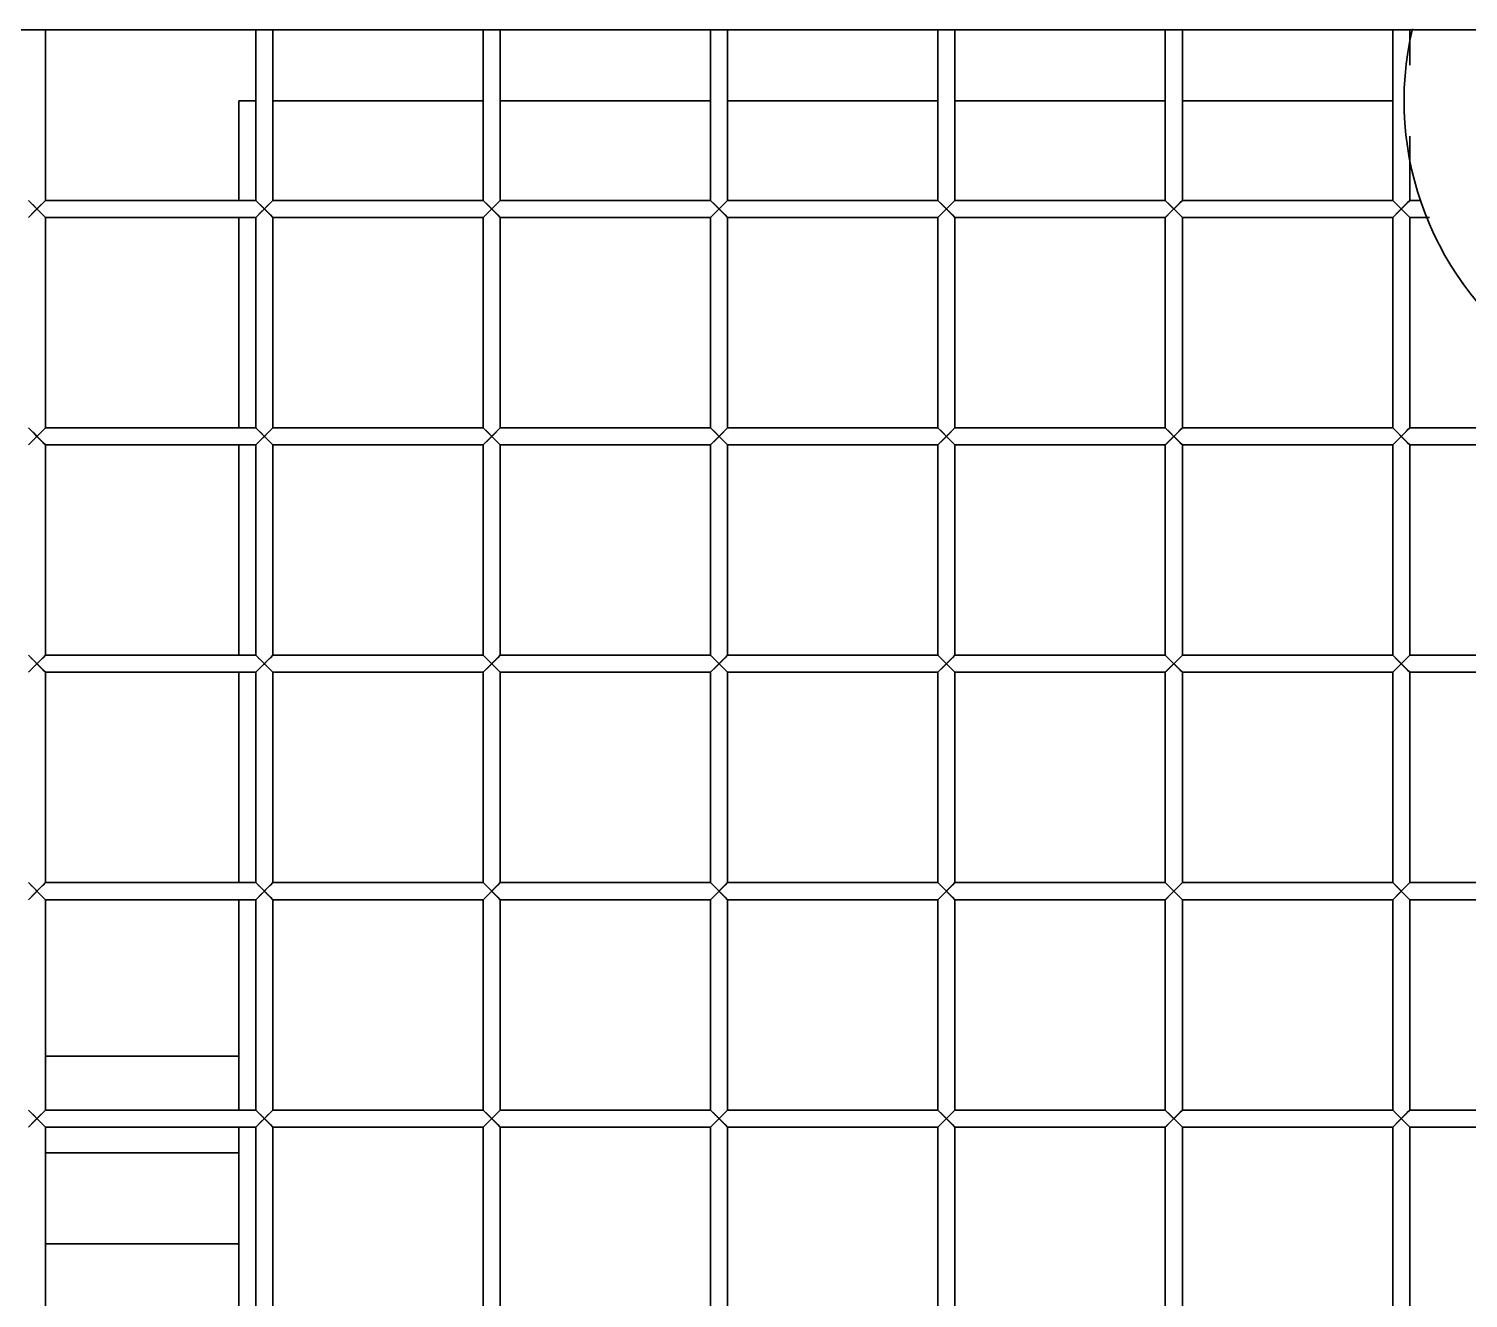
# Model space of a CAD drawing. Header units: millimetres. Extents: x 32496 to 166256, y 3504 to 23939.
# Drawn here: x 97872.8 to 98126, y 22128.4 to 22351.7 of the extents above; entities that cross this region are included whole.
import ezdxf

# ---------------------------------------------------------------- set-up
doc = ezdxf.new("R2010")
doc.units = ezdxf.units.MM
doc.layers.get('0').update_dxf_attribs({"lineweight": 35})

# ---------------------------------------------------------------- blocks, each defined once
blk = doc.blocks.new('8-1250')
at = {"linetype": 'Continuous'}
for p, q in [((-1585.13, -32408.79), (-2211.13, -32408.79)), ((-2087.13, -32408.79), (-2087.13, -32438.79)), ((-2050.13, -32408.79), (-2050.13, -32438.79)), ((-2047.13, -32408.79), (-2047.13, -32438.79)), ((-2010.13, -32408.79), (-2010.13, -32438.79)), ((-2007.13, -32408.79), (-2007.13, -32438.79)), ((-1970.13, -32408.79), (-1970.13, -32438.79)), ((-1967.13, -32408.79), (-1967.13, -32438.79)), ((-1930.13, -32408.79), (-1930.13, -32438.79)), ((-1927.13, -32408.79), (-1927.13, -32438.79)), ((-1890.13, -32408.79), (-1890.13, -32438.79)), ((-1887.13, -32408.79), (-1887.13, -32438.79)), ((-1850.13, -32408.79), (-1850.13, -32438.79)), ((-1847.13, -32408.79), (-1847.13, -32415.03)), ((-2053.13, -32421.29), (-2053.13, -32438.79)), ((-2050.13, -32421.29), (-2053.13, -32421.29)), ((-2010.13, -32421.29), (-2047.13, -32421.29)), ((-1970.13, -32421.29), (-2007.13, -32421.29)), ((-1930.13, -32421.29), (-1967.13, -32421.29)), ((-1890.13, -32421.29), (-1927.13, -32421.29)), ((-1850.13, -32421.29), (-1887.13, -32421.29)), ((-1847.13, -32427.52), (-1847.13, -32438.79)), ((-2090.13, -32441.79), (-2087.13, -32438.79)), ((-2087.13, -32441.79), (-2090.13, -32438.79)), ((-2089.22, -32440.88), (-2088.63, -32440.29)), ((-2087.13, -32438.79), (-2087.56, -32439.22)), ((-2087.13, -32438.79), (-2050.13, -32438.79)), ((-2050.13, -32441.79), (-2047.13, -32438.79)), ((-2047.13, -32441.79), (-2050.13, -32438.79)), ((-2049.22, -32440.88), (-2048.63, -32440.29)), ((-2047.13, -32438.79), (-2047.56, -32439.22)), ((-2047.13, -32438.79), (-2010.13, -32438.79)), ((-2010.13, -32441.79), (-2007.13, -32438.79)), ((-2007.13, -32441.79), (-2010.13, -32438.79)), ((-2009.22, -32440.88), (-2008.63, -32440.29)), ((-2007.13, -32438.79), (-2007.56, -32439.22)), ((-2007.13, -32438.79), (-1970.13, -32438.79)), ((-1970.13, -32441.79), (-1967.13, -32438.79)), ((-1967.13, -32441.79), (-1970.13, -32438.79)), ((-1969.22, -32440.88), (-1968.63, -32440.29)), ((-1967.13, -32438.79), (-1967.56, -32439.22)), ((-1967.13, -32438.79), (-1930.13, -32438.79)), ((-1930.13, -32441.79), (-1927.13, -32438.79)), ((-1927.13, -32441.79), (-1930.13, -32438.79)), ((-1929.22, -32440.88), (-1928.63, -32440.29)), ((-1927.13, -32438.79), (-1927.56, -32439.22)), ((-1927.13, -32438.79), (-1890.13, -32438.79)), ((-1890.13, -32441.79), (-1887.13, -32438.79)), ((-1887.13, -32441.79), (-1890.13, -32438.79)), ((-1889.22, -32440.88), (-1888.63, -32440.29)), ((-1887.13, -32438.79), (-1887.56, -32439.22)), ((-1887.13, -32438.79), (-1850.13, -32438.79)), ((-1850.13, -32441.79), (-1847.13, -32438.79)), ((-1847.13, -32441.79), (-1850.13, -32438.79)), ((-1849.22, -32440.88), (-1848.63, -32440.29)), ((-1847.13, -32438.79), (-1847.56, -32439.22)), ((-1847.13, -32438.79), (-1845.22, -32438.79)), ((-2090.01, -32441.67), (-2089.22, -32440.88)), ((-2087.13, -32441.79), (-2087.13, -32478.79)), ((-2087.13, -32441.79), (-2050.13, -32441.79)), ((-2053.13, -32441.79), (-2053.13, -32478.79)), ((-2050.13, -32441.79), (-2050.13, -32478.79)), ((-2050.01, -32441.67), (-2049.22, -32440.88)), ((-2047.13, -32441.79), (-2047.13, -32478.79)), ((-2047.13, -32441.79), (-2010.13, -32441.79)), ((-2010.13, -32441.79), (-2010.13, -32478.79)), ((-2010.01, -32441.67), (-2009.22, -32440.88)), ((-2007.13, -32441.79), (-2007.13, -32478.79)), ((-2007.13, -32441.79), (-1970.13, -32441.79)), ((-1970.13, -32441.79), (-1970.13, -32478.79)), ((-1970.01, -32441.67), (-1969.22, -32440.88)), ((-1967.13, -32441.79), (-1967.13, -32478.79)), ((-1967.13, -32441.79), (-1930.13, -32441.79)), ((-1930.13, -32441.79), (-1930.13, -32478.79)), ((-1930.01, -32441.67), (-1929.22, -32440.88)), ((-1927.13, -32441.79), (-1927.13, -32478.79)), ((-1927.13, -32441.79), (-1890.13, -32441.79)), ((-1890.13, -32441.79), (-1890.13, -32478.79)), ((-1890.01, -32441.67), (-1889.22, -32440.88)), ((-1887.13, -32441.79), (-1887.13, -32478.79)), ((-1887.13, -32441.79), (-1850.13, -32441.79)), ((-1850.13, -32441.79), (-1850.13, -32478.79)), ((-1850.01, -32441.67), (-1849.22, -32440.88)), ((-1847.13, -32441.79), (-1847.13, -32478.79)), ((-1847.13, -32441.79), (-1843.67, -32441.79)), ((-2090.13, -32481.79), (-2087.13, -32478.79)), ((-2087.13, -32481.79), (-2090.13, -32478.79)), ((-2090.01, -32481.67), (-2089.22, -32480.88)), ((-2089.22, -32480.88), (-2088.63, -32480.29)), ((-2087.13, -32478.79), (-2087.56, -32479.22)), ((-2087.13, -32478.79), (-2050.13, -32478.79)), ((-2050.13, -32481.79), (-2047.13, -32478.79)), ((-2047.13, -32481.79), (-2050.13, -32478.79)), ((-2050.01, -32481.67), (-2049.22, -32480.88)), ((-2049.22, -32480.88), (-2048.63, -32480.29)), ((-2047.13, -32478.79), (-2047.56, -32479.22)), ((-2047.13, -32478.79), (-2010.13, -32478.79)), ((-2010.13, -32481.79), (-2007.13, -32478.79)), ((-2007.13, -32481.79), (-2010.13, -32478.79)), ((-2010.01, -32481.67), (-2009.22, -32480.88)), ((-2009.22, -32480.88), (-2008.63, -32480.29)), ((-2007.13, -32478.79), (-2007.56, -32479.22)), ((-2007.13, -32478.79), (-1970.13, -32478.79)), ((-1970.13, -32481.79), (-1967.13, -32478.79)), ((-1967.13, -32481.79), (-1970.13, -32478.79)), ((-1970.01, -32481.67), (-1969.22, -32480.88)), ((-1969.22, -32480.88), (-1968.63, -32480.29)), ((-1967.13, -32478.79), (-1967.56, -32479.22)), ((-1967.13, -32478.79), (-1930.13, -32478.79)), ((-1930.13, -32481.79), (-1927.13, -32478.79)), ((-1927.13, -32481.79), (-1930.13, -32478.79)), ((-1930.01, -32481.67), (-1929.22, -32480.88)), ((-1929.22, -32480.88), (-1928.63, -32480.29)), ((-1927.13, -32478.79), (-1927.56, -32479.22)), ((-1927.13, -32478.79), (-1890.13, -32478.79)), ((-1890.13, -32481.79), (-1887.13, -32478.79)), ((-1887.13, -32481.79), (-1890.13, -32478.79)), ((-1890.01, -32481.67), (-1889.22, -32480.88)), ((-1889.22, -32480.88), (-1888.63, -32480.29)), ((-1887.13, -32478.79), (-1887.56, -32479.22)), ((-1887.13, -32478.79), (-1850.13, -32478.79)), ((-1850.13, -32481.79), (-1847.13, -32478.79)), ((-1847.13, -32481.79), (-1850.13, -32478.79)), ((-1850.01, -32481.67), (-1849.22, -32480.88)), ((-1849.22, -32480.88), (-1848.63, -32480.29)), ((-1847.13, -32478.79), (-1847.56, -32479.22)), ((-1847.13, -32478.79), (-1810.13, -32478.79)), ((-2087.13, -32481.79), (-2087.13, -32518.79)), ((-2087.13, -32481.79), (-2050.13, -32481.79)), ((-2053.13, -32481.79), (-2053.13, -32518.79)), ((-2050.13, -32481.79), (-2050.13, -32518.79)), ((-2047.13, -32481.79), (-2047.13, -32518.79)), ((-2047.13, -32481.79), (-2010.13, -32481.79)), ((-2010.13, -32481.79), (-2010.13, -32518.79)), ((-2007.13, -32481.79), (-2007.13, -32518.79)), ((-2007.13, -32481.79), (-1970.13, -32481.79)), ((-1970.13, -32481.79), (-1970.13, -32518.79)), ((-1967.13, -32481.79), (-1967.13, -32518.79)), ((-1967.13, -32481.79), (-1930.13, -32481.79)), ((-1930.13, -32481.79), (-1930.13, -32518.79)), ((-1927.13, -32481.79), (-1927.13, -32518.79)), ((-1927.13, -32481.79), (-1890.13, -32481.79)), ((-1890.13, -32481.79), (-1890.13, -32518.79)), ((-1887.13, -32481.79), (-1887.13, -32518.79)), ((-1887.13, -32481.79), (-1850.13, -32481.79)), ((-1850.13, -32481.79), (-1850.13, -32518.79)), ((-1847.13, -32481.79), (-1847.13, -32518.79)), ((-1847.13, -32481.79), (-1810.13, -32481.79)), ((-2090.13, -32521.79), (-2087.13, -32518.79)), ((-2087.13, -32521.79), (-2090.13, -32518.79)), ((-2087.13, -32518.79), (-2087.56, -32519.22)), ((-2087.13, -32518.79), (-2050.13, -32518.79)), ((-2050.13, -32521.79), (-2047.13, -32518.79)), ((-2047.13, -32521.79), (-2050.13, -32518.79)), ((-2047.13, -32518.79), (-2047.56, -32519.22)), ((-2047.13, -32518.79), (-2010.13, -32518.79)), ((-2010.13, -32521.79), (-2007.13, -32518.79)), ((-2007.13, -32521.79), (-2010.13, -32518.79)), ((-2007.13, -32518.79), (-2007.56, -32519.22)), ((-2007.13, -32518.79), (-1970.13, -32518.79)), ((-1970.13, -32521.79), (-1967.13, -32518.79)), ((-1967.13, -32521.79), (-1970.13, -32518.79)), ((-1967.13, -32518.79), (-1967.56, -32519.22)), ((-1967.13, -32518.79), (-1930.13, -32518.79)), ((-1930.13, -32521.79), (-1927.13, -32518.79)), ((-1927.13, -32521.79), (-1930.13, -32518.79)), ((-1927.13, -32518.79), (-1927.56, -32519.22)), ((-1927.13, -32518.79), (-1890.13, -32518.79)), ((-1890.13, -32521.79), (-1887.13, -32518.79)), ((-1887.13, -32521.79), (-1890.13, -32518.79)), ((-1887.13, -32518.79), (-1887.56, -32519.22)), ((-1887.13, -32518.79), (-1850.13, -32518.79)), ((-1850.13, -32521.79), (-1847.13, -32518.79)), ((-1847.13, -32521.79), (-1850.13, -32518.79)), ((-1847.13, -32518.79), (-1847.56, -32519.22)), ((-1847.13, -32518.79), (-1810.13, -32518.79)), ((-2090.01, -32521.67), (-2089.22, -32520.88)), ((-2089.22, -32520.88), (-2088.63, -32520.29)), ((-2050.01, -32521.67), (-2049.22, -32520.88)), ((-2049.22, -32520.88), (-2048.63, -32520.29)), ((-2010.01, -32521.67), (-2009.22, -32520.88)), ((-2009.22, -32520.88), (-2008.63, -32520.29)), ((-1970.01, -32521.67), (-1969.22, -32520.88)), ((-1969.22, -32520.88), (-1968.63, -32520.29)), ((-1930.01, -32521.67), (-1929.22, -32520.88)), ((-1929.22, -32520.88), (-1928.63, -32520.29)), ((-1890.01, -32521.67), (-1889.22, -32520.88)), ((-1889.22, -32520.88), (-1888.63, -32520.29)), ((-1850.01, -32521.67), (-1849.22, -32520.88)), ((-1849.22, -32520.88), (-1848.63, -32520.29)), ((-2087.13, -32521.79), (-2087.13, -32558.79)), ((-2087.13, -32521.79), (-2050.13, -32521.79)), ((-2053.13, -32521.79), (-2053.13, -32558.79)), ((-2050.13, -32521.79), (-2050.13, -32558.79)), ((-2047.13, -32521.79), (-2047.13, -32558.79)), ((-2047.13, -32521.79), (-2010.13, -32521.79)), ((-2010.13, -32521.79), (-2010.13, -32558.79)), ((-2007.13, -32521.79), (-2007.13, -32558.79)), ((-2007.13, -32521.79), (-1970.13, -32521.79)), ((-1970.13, -32521.79), (-1970.13, -32558.79)), ((-1967.13, -32521.79), (-1967.13, -32558.79)), ((-1967.13, -32521.79), (-1930.13, -32521.79)), ((-1930.13, -32521.79), (-1930.13, -32558.79)), ((-1927.13, -32521.79), (-1927.13, -32558.79)), ((-1927.13, -32521.79), (-1890.13, -32521.79)), ((-1890.13, -32521.79), (-1890.13, -32558.79)), ((-1887.13, -32521.79), (-1887.13, -32558.79)), ((-1887.13, -32521.79), (-1850.13, -32521.79)), ((-1850.13, -32521.79), (-1850.13, -32558.79)), ((-1847.13, -32521.79), (-1847.13, -32558.79)), ((-1847.13, -32521.79), (-1810.13, -32521.79)), ((-2090.13, -32561.79), (-2087.13, -32558.79)), ((-2087.13, -32561.79), (-2090.13, -32558.79)), ((-2087.13, -32558.79), (-2087.56, -32559.22)), ((-2087.13, -32558.79), (-2050.13, -32558.79)), ((-2050.13, -32561.79), (-2047.13, -32558.79)), ((-2047.13, -32561.79), (-2050.13, -32558.79)), ((-2047.13, -32558.79), (-2047.56, -32559.22)), ((-2047.13, -32558.79), (-2010.13, -32558.79)), ((-2010.13, -32561.79), (-2007.13, -32558.79)), ((-2007.13, -32561.79), (-2010.13, -32558.79)), ((-2007.13, -32558.79), (-2007.56, -32559.22)), ((-2007.13, -32558.79), (-1970.13, -32558.79)), ((-1970.13, -32561.79), (-1967.13, -32558.79)), ((-1967.13, -32561.79), (-1970.13, -32558.79)), ((-1967.13, -32558.79), (-1967.56, -32559.22)), ((-1967.13, -32558.79), (-1930.13, -32558.79)), ((-1930.13, -32561.79), (-1927.13, -32558.79)), ((-1927.13, -32561.79), (-1930.13, -32558.79)), ((-1927.13, -32558.79), (-1927.56, -32559.22)), ((-1927.13, -32558.79), (-1890.13, -32558.79)), ((-1890.13, -32561.79), (-1887.13, -32558.79)), ((-1887.13, -32561.79), (-1890.13, -32558.79)), ((-1887.13, -32558.79), (-1887.56, -32559.22)), ((-1887.13, -32558.79), (-1850.13, -32558.79)), ((-1850.13, -32561.79), (-1847.13, -32558.79)), ((-1847.13, -32561.79), (-1850.13, -32558.79)), ((-1847.13, -32558.79), (-1847.56, -32559.22)), ((-1847.13, -32558.79), (-1810.13, -32558.79)), ((-2090.01, -32561.67), (-2089.22, -32560.88)), ((-2089.22, -32560.88), (-2088.63, -32560.29)), ((-2087.13, -32561.79), (-2087.13, -32598.79)), ((-2087.13, -32561.79), (-2050.13, -32561.79)), ((-2053.13, -32561.79), (-2053.13, -32598.79)), ((-2050.13, -32561.79), (-2050.13, -32598.79)), ((-2050.01, -32561.67), (-2049.22, -32560.88)), ((-2049.22, -32560.88), (-2048.63, -32560.29)), ((-2047.13, -32561.79), (-2047.13, -32598.79)), ((-2047.13, -32561.79), (-2010.13, -32561.79)), ((-2010.13, -32561.79), (-2010.13, -32598.79)), ((-2010.01, -32561.67), (-2009.22, -32560.88)), ((-2009.22, -32560.88), (-2008.63, -32560.29)), ((-2007.13, -32561.79), (-2007.13, -32598.79)), ((-2007.13, -32561.79), (-1970.13, -32561.79)), ((-1970.13, -32561.79), (-1970.13, -32598.79)), ((-1970.01, -32561.67), (-1969.22, -32560.88)), ((-1969.22, -32560.88), (-1968.63, -32560.29)), ((-1967.13, -32561.79), (-1967.13, -32598.79)), ((-1967.13, -32561.79), (-1930.13, -32561.79)), ((-1930.13, -32561.79), (-1930.13, -32598.79)), ((-1930.01, -32561.67), (-1929.22, -32560.88)), ((-1929.22, -32560.88), (-1928.63, -32560.29)), ((-1927.13, -32561.79), (-1927.13, -32598.79)), ((-1927.13, -32561.79), (-1890.13, -32561.79)), ((-1890.13, -32561.79), (-1890.13, -32598.79)), ((-1890.01, -32561.67), (-1889.22, -32560.88)), ((-1889.22, -32560.88), (-1888.63, -32560.29)), ((-1887.13, -32561.79), (-1887.13, -32598.79)), ((-1887.13, -32561.79), (-1850.13, -32561.79)), ((-1850.13, -32561.79), (-1850.13, -32598.79)), ((-1850.01, -32561.67), (-1849.22, -32560.88)), ((-1849.22, -32560.88), (-1848.63, -32560.29)), ((-1847.13, -32561.79), (-1847.13, -32598.79)), ((-1847.13, -32561.79), (-1810.13, -32561.79)), ((-2053.13, -32589.29), (-2087.13, -32589.29)), ((-2090.13, -32601.79), (-2087.13, -32598.79)), ((-2087.13, -32601.79), (-2090.13, -32598.79)), ((-2087.13, -32598.79), (-2087.56, -32599.22)), ((-2087.13, -32598.79), (-2050.13, -32598.79)), ((-2050.13, -32601.79), (-2047.13, -32598.79)), ((-2047.13, -32601.79), (-2050.13, -32598.79)), ((-2047.13, -32598.79), (-2047.56, -32599.22)), ((-2047.13, -32598.79), (-2010.13, -32598.79)), ((-2010.13, -32601.79), (-2007.13, -32598.79)), ((-2007.13, -32601.79), (-2010.13, -32598.79)), ((-2007.13, -32598.79), (-2007.56, -32599.22)), ((-2007.13, -32598.79), (-1970.13, -32598.79)), ((-1970.13, -32601.79), (-1967.13, -32598.79)), ((-1967.13, -32601.79), (-1970.13, -32598.79)), ((-1967.13, -32598.79), (-1967.56, -32599.22)), ((-1967.13, -32598.79), (-1930.13, -32598.79)), ((-1930.13, -32601.79), (-1927.13, -32598.79)), ((-1927.13, -32601.79), (-1930.13, -32598.79)), ((-1927.13, -32598.79), (-1927.56, -32599.22)), ((-1927.13, -32598.79), (-1890.13, -32598.79)), ((-1890.13, -32601.79), (-1887.13, -32598.79)), ((-1887.13, -32601.79), (-1890.13, -32598.79)), ((-1887.13, -32598.79), (-1887.56, -32599.22)), ((-1887.13, -32598.79), (-1850.13, -32598.79)), ((-1850.13, -32601.79), (-1847.13, -32598.79)), ((-1847.13, -32601.79), (-1850.13, -32598.79)), ((-1847.13, -32598.79), (-1847.56, -32599.22)), ((-1847.13, -32598.79), (-1810.13, -32598.79)), ((-2090.01, -32601.67), (-2089.22, -32600.88)), ((-2089.22, -32600.88), (-2088.63, -32600.29)), ((-2087.13, -32601.79), (-2087.13, -32638.79)), ((-2087.13, -32601.79), (-2050.13, -32601.79)), ((-2053.13, -32601.79), (-2053.13, -32638.79)), ((-2050.13, -32601.79), (-2050.13, -32638.79)), ((-2050.01, -32601.67), (-2049.22, -32600.88)), ((-2049.22, -32600.88), (-2048.63, -32600.29)), ((-2047.13, -32601.79), (-2047.13, -32638.79)), ((-2047.13, -32601.79), (-2010.13, -32601.79)), ((-2010.13, -32601.79), (-2010.13, -32638.79)), ((-2010.01, -32601.67), (-2009.22, -32600.88)), ((-2009.22, -32600.88), (-2008.63, -32600.29)), ((-2007.13, -32601.79), (-2007.13, -32638.79)), ((-2007.13, -32601.79), (-1970.13, -32601.79)), ((-1970.13, -32601.79), (-1970.13, -32638.79)), ((-1970.01, -32601.67), (-1969.22, -32600.88)), ((-1969.22, -32600.88), (-1968.63, -32600.29)), ((-1967.13, -32601.79), (-1967.13, -32638.79)), ((-1967.13, -32601.79), (-1930.13, -32601.79)), ((-1930.13, -32601.79), (-1930.13, -32638.79)), ((-1930.01, -32601.67), (-1929.22, -32600.88)), ((-1929.22, -32600.88), (-1928.63, -32600.29)), ((-1927.13, -32601.79), (-1927.13, -32638.79)), ((-1927.13, -32601.79), (-1890.13, -32601.79)), ((-1890.13, -32601.79), (-1890.13, -32638.79)), ((-1890.01, -32601.67), (-1889.22, -32600.88)), ((-1889.22, -32600.88), (-1888.63, -32600.29)), ((-1887.13, -32601.79), (-1887.13, -32638.79)), ((-1887.13, -32601.79), (-1850.13, -32601.79)), ((-1850.13, -32601.79), (-1850.13, -32638.79)), ((-1850.01, -32601.67), (-1849.22, -32600.88)), ((-1849.22, -32600.88), (-1848.63, -32600.29)), ((-1847.13, -32601.79), (-1847.13, -32638.79)), ((-1847.13, -32601.79), (-1810.13, -32601.79)), ((-2053.13, -32606.29), (-2087.13, -32606.29)), ((-2053.13, -32622.29), (-2087.13, -32622.29))]:
    blk.add_line(p, q, dxfattribs=at)
for points in [[(-2088.63, -32440.29), (-2089.21, -32439.7), (-2089.69, -32439.23)], [(-2087.56, -32439.22), (-2088.05, -32439.71), (-2088.63, -32440.29)], [(-2088.63, -32440.29), (-2088.04, -32440.88), (-2087.57, -32441.35), (-2087.13, -32441.79)], [(-2048.63, -32440.29), (-2049.21, -32439.7), (-2049.69, -32439.23)], [(-2047.56, -32439.22), (-2048.05, -32439.71), (-2048.63, -32440.29)], [(-2048.63, -32440.29), (-2048.04, -32440.88), (-2047.57, -32441.35), (-2047.13, -32441.79)], [(-2008.63, -32440.29), (-2009.21, -32439.7), (-2009.69, -32439.23)], [(-2007.56, -32439.22), (-2008.05, -32439.71), (-2008.63, -32440.29)], [(-2008.63, -32440.29), (-2008.04, -32440.88), (-2007.57, -32441.35), (-2007.13, -32441.79)], [(-1968.63, -32440.29), (-1969.21, -32439.7), (-1969.69, -32439.23)], [(-1967.56, -32439.22), (-1968.05, -32439.71), (-1968.63, -32440.29)], [(-1968.63, -32440.29), (-1968.04, -32440.88), (-1967.57, -32441.35), (-1967.13, -32441.79)], [(-1928.63, -32440.29), (-1929.21, -32439.7), (-1929.69, -32439.23)], [(-1927.56, -32439.22), (-1928.05, -32439.71), (-1928.63, -32440.29)], [(-1928.63, -32440.29), (-1928.04, -32440.88), (-1927.57, -32441.35), (-1927.13, -32441.79)], [(-1888.63, -32440.29), (-1889.21, -32439.7), (-1889.69, -32439.23)], [(-1887.56, -32439.22), (-1888.05, -32439.71), (-1888.63, -32440.29)], [(-1888.63, -32440.29), (-1888.04, -32440.88), (-1887.57, -32441.35), (-1887.13, -32441.79)], [(-1848.63, -32440.29), (-1849.21, -32439.7), (-1849.69, -32439.23)], [(-1847.56, -32439.22), (-1848.05, -32439.71), (-1848.63, -32440.29)], [(-1848.63, -32440.29), (-1848.04, -32440.88), (-1847.57, -32441.35), (-1847.13, -32441.79)], [(-2088.63, -32480.29), (-2089.21, -32479.7), (-2089.69, -32479.23)], [(-2087.56, -32479.22), (-2088.05, -32479.71), (-2088.63, -32480.29)], [(-2088.63, -32480.29), (-2088.04, -32480.88), (-2087.57, -32481.35), (-2087.13, -32481.79)], [(-2048.63, -32480.29), (-2049.21, -32479.7), (-2049.69, -32479.23)], [(-2047.56, -32479.22), (-2048.05, -32479.71), (-2048.63, -32480.29)], [(-2048.63, -32480.29), (-2048.04, -32480.88), (-2047.57, -32481.35), (-2047.13, -32481.79)], [(-2008.63, -32480.29), (-2009.21, -32479.7), (-2009.69, -32479.23)], [(-2007.56, -32479.22), (-2008.05, -32479.71), (-2008.63, -32480.29)], [(-2008.63, -32480.29), (-2008.04, -32480.88), (-2007.57, -32481.35), (-2007.13, -32481.79)], [(-1968.63, -32480.29), (-1969.21, -32479.7), (-1969.69, -32479.23)], [(-1967.56, -32479.22), (-1968.05, -32479.71), (-1968.63, -32480.29)], [(-1968.63, -32480.29), (-1968.04, -32480.88), (-1967.57, -32481.35), (-1967.13, -32481.79)], [(-1928.63, -32480.29), (-1929.21, -32479.7), (-1929.69, -32479.23)], [(-1927.56, -32479.22), (-1928.05, -32479.71), (-1928.63, -32480.29)], [(-1928.63, -32480.29), (-1928.04, -32480.88), (-1927.57, -32481.35), (-1927.13, -32481.79)], [(-1888.63, -32480.29), (-1889.21, -32479.7), (-1889.69, -32479.23)], [(-1887.56, -32479.22), (-1888.05, -32479.71), (-1888.63, -32480.29)], [(-1888.63, -32480.29), (-1888.04, -32480.88), (-1887.57, -32481.35), (-1887.13, -32481.79)], [(-1848.63, -32480.29), (-1849.21, -32479.7), (-1849.69, -32479.23)], [(-1847.56, -32479.22), (-1848.05, -32479.71), (-1848.63, -32480.29)], [(-1848.63, -32480.29), (-1848.04, -32480.88), (-1847.57, -32481.35), (-1847.13, -32481.79)], [(-2088.63, -32520.29), (-2089.21, -32519.7), (-2089.69, -32519.23)], [(-2087.56, -32519.22), (-2088.05, -32519.71), (-2088.63, -32520.29)], [(-2088.63, -32520.29), (-2088.04, -32520.88), (-2087.57, -32521.35), (-2087.13, -32521.79)], [(-2048.63, -32520.29), (-2049.21, -32519.7), (-2049.69, -32519.23)], [(-2047.56, -32519.22), (-2048.05, -32519.71), (-2048.63, -32520.29)], [(-2048.63, -32520.29), (-2048.04, -32520.88), (-2047.57, -32521.35), (-2047.13, -32521.79)], [(-2008.63, -32520.29), (-2009.21, -32519.7), (-2009.69, -32519.23)], [(-2007.56, -32519.22), (-2008.05, -32519.71), (-2008.63, -32520.29)], [(-2008.63, -32520.29), (-2008.04, -32520.88), (-2007.57, -32521.35), (-2007.13, -32521.79)], [(-1968.63, -32520.29), (-1969.21, -32519.7), (-1969.69, -32519.23)], [(-1967.56, -32519.22), (-1968.05, -32519.71), (-1968.63, -32520.29)], [(-1968.63, -32520.29), (-1968.04, -32520.88), (-1967.57, -32521.35), (-1967.13, -32521.79)], [(-1928.63, -32520.29), (-1929.21, -32519.7), (-1929.69, -32519.23)], [(-1927.56, -32519.22), (-1928.05, -32519.71), (-1928.63, -32520.29)], [(-1928.63, -32520.29), (-1928.04, -32520.88), (-1927.57, -32521.35), (-1927.13, -32521.79)], [(-1888.63, -32520.29), (-1889.21, -32519.7), (-1889.69, -32519.23)], [(-1887.56, -32519.22), (-1888.05, -32519.71), (-1888.63, -32520.29)], [(-1888.63, -32520.29), (-1888.04, -32520.88), (-1887.57, -32521.35), (-1887.13, -32521.79)], [(-1848.63, -32520.29), (-1849.21, -32519.7), (-1849.69, -32519.23)], [(-1847.56, -32519.22), (-1848.05, -32519.71), (-1848.63, -32520.29)], [(-1848.63, -32520.29), (-1848.04, -32520.88), (-1847.57, -32521.35), (-1847.13, -32521.79)], [(-2088.63, -32560.29), (-2089.21, -32559.7), (-2089.69, -32559.23)], [(-2087.56, -32559.22), (-2088.05, -32559.71), (-2088.63, -32560.29)], [(-2048.63, -32560.29), (-2049.21, -32559.7), (-2049.69, -32559.23)], [(-2047.56, -32559.22), (-2048.05, -32559.71), (-2048.63, -32560.29)], [(-2008.63, -32560.29), (-2009.21, -32559.7), (-2009.69, -32559.23)], [(-2007.56, -32559.22), (-2008.05, -32559.71), (-2008.63, -32560.29)], [(-1968.63, -32560.29), (-1969.21, -32559.7), (-1969.69, -32559.23)], [(-1967.56, -32559.22), (-1968.05, -32559.71), (-1968.63, -32560.29)], [(-1928.63, -32560.29), (-1929.21, -32559.7), (-1929.69, -32559.23)], [(-1927.56, -32559.22), (-1928.05, -32559.71), (-1928.63, -32560.29)], [(-1888.63, -32560.29), (-1889.21, -32559.7), (-1889.69, -32559.23)], [(-1887.56, -32559.22), (-1888.05, -32559.71), (-1888.63, -32560.29)], [(-1848.63, -32560.29), (-1849.21, -32559.7), (-1849.69, -32559.23)], [(-1847.56, -32559.22), (-1848.05, -32559.71), (-1848.63, -32560.29)], [(-2088.63, -32560.29), (-2088.04, -32560.88), (-2087.57, -32561.35), (-2087.13, -32561.79)], [(-2048.63, -32560.29), (-2048.04, -32560.88), (-2047.57, -32561.35), (-2047.13, -32561.79)], [(-2008.63, -32560.29), (-2008.04, -32560.88), (-2007.57, -32561.35), (-2007.13, -32561.79)], [(-1968.63, -32560.29), (-1968.04, -32560.88), (-1967.57, -32561.35), (-1967.13, -32561.79)], [(-1928.63, -32560.29), (-1928.04, -32560.88), (-1927.57, -32561.35), (-1927.13, -32561.79)], [(-1888.63, -32560.29), (-1888.04, -32560.88), (-1887.57, -32561.35), (-1887.13, -32561.79)], [(-1848.63, -32560.29), (-1848.04, -32560.88), (-1847.57, -32561.35), (-1847.13, -32561.79)], [(-2088.63, -32600.29), (-2089.21, -32599.7), (-2089.69, -32599.23)], [(-2087.56, -32599.22), (-2088.05, -32599.71), (-2088.63, -32600.29)], [(-2048.63, -32600.29), (-2049.21, -32599.7), (-2049.69, -32599.23)], [(-2047.56, -32599.22), (-2048.05, -32599.71), (-2048.63, -32600.29)], [(-2008.63, -32600.29), (-2009.21, -32599.7), (-2009.69, -32599.23)], [(-2007.56, -32599.22), (-2008.05, -32599.71), (-2008.63, -32600.29)], [(-1968.63, -32600.29), (-1969.21, -32599.7), (-1969.69, -32599.23)], [(-1967.56, -32599.22), (-1968.05, -32599.71), (-1968.63, -32600.29)], [(-1928.63, -32600.29), (-1929.21, -32599.7), (-1929.69, -32599.23)], [(-1927.56, -32599.22), (-1928.05, -32599.71), (-1928.63, -32600.29)], [(-1888.63, -32600.29), (-1889.21, -32599.7), (-1889.69, -32599.23)], [(-1887.56, -32599.22), (-1888.05, -32599.71), (-1888.63, -32600.29)], [(-1848.63, -32600.29), (-1849.21, -32599.7), (-1849.69, -32599.23)], [(-1847.56, -32599.22), (-1848.05, -32599.71), (-1848.63, -32600.29)], [(-2088.63, -32600.29), (-2088.04, -32600.88), (-2087.57, -32601.35), (-2087.13, -32601.79)], [(-2048.63, -32600.29), (-2048.04, -32600.88), (-2047.57, -32601.35), (-2047.13, -32601.79)], [(-2008.63, -32600.29), (-2008.04, -32600.88), (-2007.57, -32601.35), (-2007.13, -32601.79)], [(-1968.63, -32600.29), (-1968.04, -32600.88), (-1967.57, -32601.35), (-1967.13, -32601.79)], [(-1928.63, -32600.29), (-1928.04, -32600.88), (-1927.57, -32601.35), (-1927.13, -32601.79)], [(-1888.63, -32600.29), (-1888.04, -32600.88), (-1887.57, -32601.35), (-1887.13, -32601.79)], [(-1848.63, -32600.29), (-1848.04, -32600.88), (-1847.57, -32601.35), (-1847.13, -32601.79)]]:
    blk.add_lwpolyline(points, dxfattribs=at)
blk.add_arc((-1793.13, -32421.29), 55, 166.6691, 13.3257, dxfattribs=at)

msp = doc.modelspace()

# ---------------------------------------------------------------- block references
at = {"color": 6}
msp.add_blockref('8-1250', (99962.893, 54760.291), dxfattribs=at)

doc.saveas('drawing.dxf')
